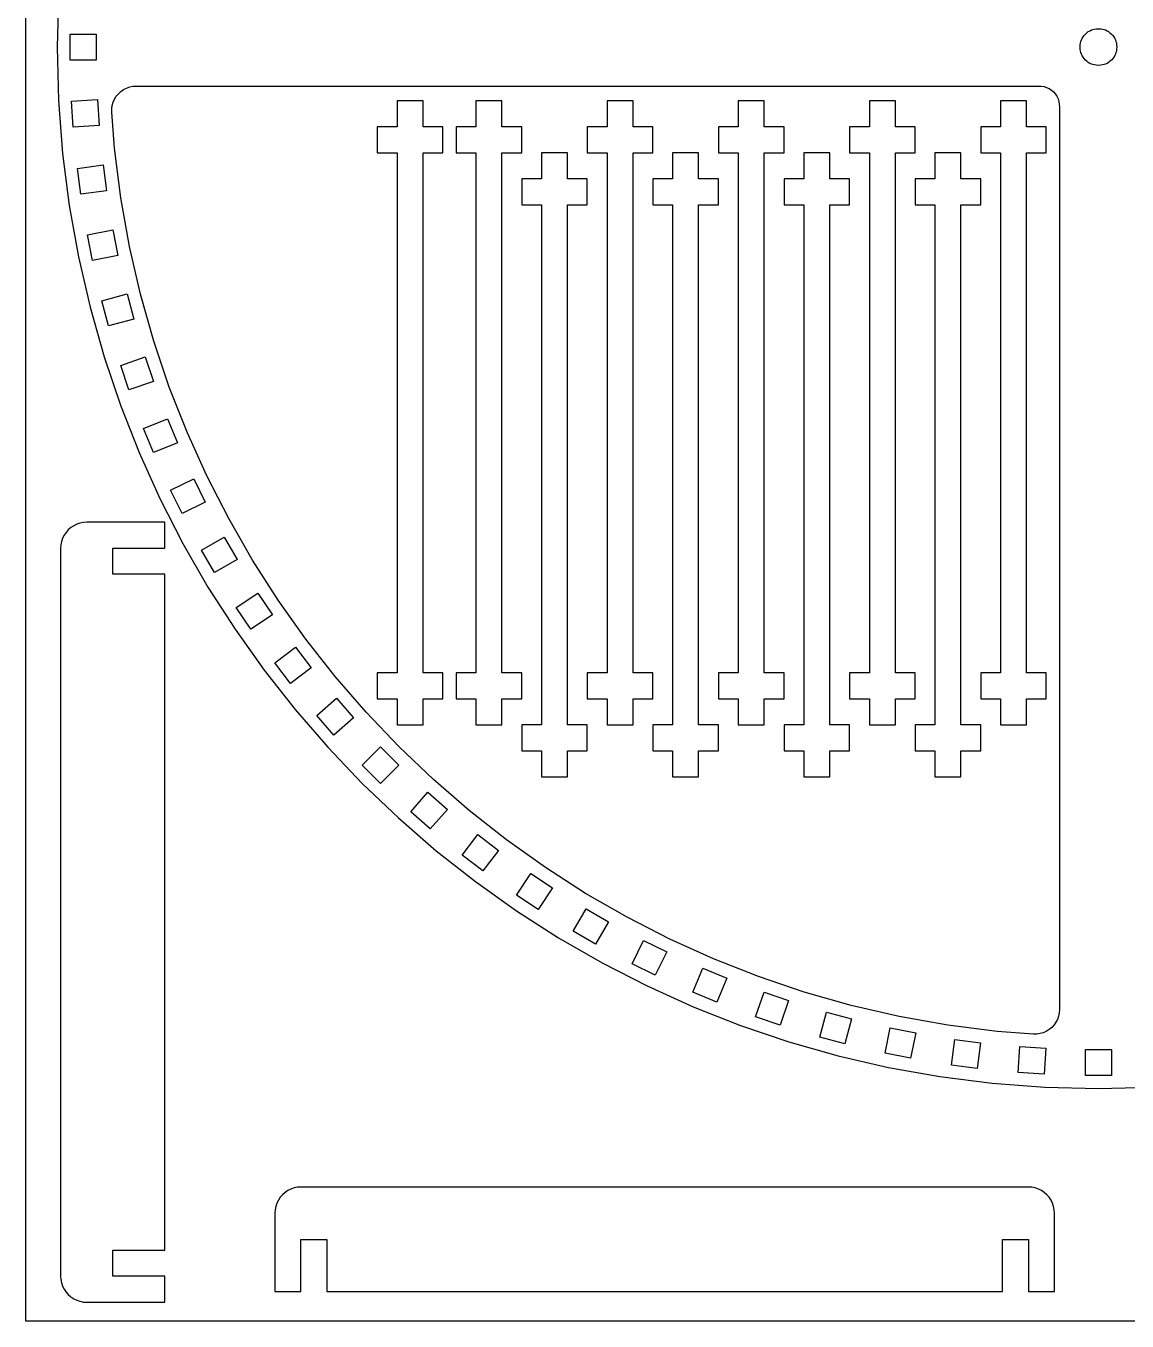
# Model space of a CAD drawing. Extents: x -254 to 254, y -148 to 148.
# Drawn here: x -254.3 to -127.2, y -148.1 to 1.4 of the extents above; entities that cross this region are included whole.
import ezdxf

# ---------------------------------------------------------------- set-up
doc = ezdxf.new("R2010")
doc.units = 0
doc.header["$MEASUREMENT"] = 0
doc.layers.get('0').update_dxf_attribs({"linetype": 'CONTINUOUS'})

msp = doc.modelspace()

# ---------------------------------------------------------------- linework, layer by layer
for p, q in [((-254.31, -148.06), (-254.31, 148.06)), ((-250.53, 5.15), (-250.69, -1.04)), ((-249.19, 0.46), (-246.19, 0.46)), ((-249.19, -2.54), (-249.19, 0.46)), ((-246.19, 0.46), (-246.19, -2.54)), ((-132.38, -0.04), (-132.27, 0.13)), ((-132.27, 0.13), (-132.14, 0.3)), ((-132.14, 0.3), (-131.99, 0.46)), ((-131.99, 0.46), (-131.83, 0.61)), ((-131.83, 0.61), (-131.66, 0.74)), ((-131.66, 0.74), (-131.49, 0.85)), ((-131.49, 0.85), (-131.31, 0.93)), ((-131.31, 0.93), (-131.14, 0.99)), ((-131.14, 0.99), (-130.96, 1.04)), ((-130.96, 1.04), (-130.75, 1.07)), ((-130.75, 1.07), (-130.49, 1.08)), ((-130.49, 1.08), (-130.23, 1.07)), ((-130.23, 1.07), (-130.03, 1.04)), ((-130.03, 1.04), (-129.85, 0.99)), ((-129.85, 0.99), (-129.67, 0.93)), ((-129.67, 0.93), (-129.5, 0.85)), ((-129.5, 0.85), (-129.33, 0.74)), ((-129.33, 0.74), (-129.16, 0.61)), ((-129.16, 0.61), (-128.99, 0.46)), ((-128.99, 0.46), (-128.85, 0.3)), ((-128.85, 0.3), (-128.72, 0.13)), ((-128.72, 0.13), (-128.61, -0.04)), ((-250.69, -1.04), (-250.53, -7.22)), ((-132.61, -1.04), (-132.6, -0.78)), ((-132.6, -1.3), (-132.61, -1.04)), ((-132.6, -0.78), (-132.57, -0.57)), ((-132.57, -1.5), (-132.6, -1.3)), ((-132.57, -0.57), (-132.52, -0.39)), ((-132.52, -0.39), (-132.46, -0.22)), ((-132.46, -0.22), (-132.38, -0.04)), ((-128.61, -0.04), (-128.53, -0.22)), ((-128.53, -0.22), (-128.47, -0.39)), ((-128.47, -0.39), (-128.42, -0.57)), ((-128.42, -0.57), (-128.39, -0.78)), ((-128.39, -1.3), (-128.42, -1.5)), ((-128.39, -0.78), (-128.38, -1.04)), ((-128.38, -1.04), (-128.39, -1.3)), ((-246.19, -2.54), (-249.19, -2.54)), ((-132.52, -1.68), (-132.57, -1.5)), ((-132.46, -1.86), (-132.52, -1.68)), ((-132.38, -2.03), (-132.46, -1.86)), ((-132.27, -2.2), (-132.38, -2.03)), ((-132.14, -2.37), (-132.27, -2.2)), ((-131.99, -2.54), (-132.14, -2.37)), ((-131.83, -2.68), (-131.99, -2.54)), ((-131.66, -2.81), (-131.83, -2.68)), ((-131.49, -2.92), (-131.66, -2.81)), ((-131.31, -3), (-131.49, -2.92)), ((-129.5, -2.92), (-129.67, -3)), ((-129.33, -2.81), (-129.5, -2.92)), ((-129.16, -2.68), (-129.33, -2.81)), ((-128.99, -2.54), (-129.16, -2.68)), ((-128.85, -2.37), (-128.99, -2.54)), ((-128.72, -2.2), (-128.85, -2.37)), ((-128.61, -2.03), (-128.72, -2.2)), ((-128.53, -1.86), (-128.61, -2.03)), ((-128.47, -1.68), (-128.53, -1.86)), ((-128.42, -1.5), (-128.47, -1.68)), ((-131.14, -3.06), (-131.31, -3)), ((-130.96, -3.11), (-131.14, -3.06)), ((-130.75, -3.14), (-130.96, -3.11)), ((-130.49, -3.15), (-130.75, -3.14)), ((-130.23, -3.14), (-130.49, -3.15)), ((-130.03, -3.11), (-130.23, -3.14)), ((-129.85, -3.06), (-130.03, -3.11)), ((-129.67, -3), (-129.85, -3.06)), ((-243.35, -6.17), (-243.04, -5.95)), ((-243.04, -5.95), (-242.69, -5.77)), ((-242.69, -5.77), (-242.33, -5.64)), ((-242.33, -5.64), (-241.95, -5.56)), ((-241.95, -5.56), (-241.57, -5.54)), ((-241.57, -5.54), (-137.41, -5.54)), ((-137.41, -5.54), (-137.09, -5.55)), ((-137.09, -5.55), (-136.77, -5.6)), ((-136.77, -5.6), (-136.47, -5.69)), ((-136.47, -5.69), (-136.18, -5.83)), ((-136.18, -5.83), (-135.91, -6)), ((-250.53, -7.22), (-250.07, -13.32)), ((-249.03, -7.3), (-246.04, -7.11)), ((-248.84, -10.3), (-249.03, -7.3)), ((-246.04, -7.11), (-245.85, -10.1)), ((-244.35, -7.77), (-244.24, -7.4)), ((-244.24, -7.4), (-244.08, -7.05)), ((-244.08, -7.05), (-243.88, -6.72)), ((-243.88, -6.72), (-243.64, -6.43)), ((-243.64, -6.43), (-243.35, -6.17)), ((-211.46, -7.25), (-211.46, -10.25)), ((-208.46, -7.25), (-211.46, -7.25)), ((-208.46, -10.25), (-208.46, -7.25)), ((-199.36, -7.25), (-202.36, -7.25)), ((-202.36, -7.25), (-202.36, -10.25)), ((-199.36, -10.25), (-199.36, -7.25)), ((-184.22, -7.25), (-187.22, -7.25)), ((-187.22, -7.25), (-187.22, -10.25)), ((-184.22, -10.25), (-184.22, -7.25)), ((-172.08, -7.25), (-172.08, -10.25)), ((-169.08, -7.25), (-172.08, -7.25)), ((-169.08, -10.25), (-169.08, -7.25)), ((-153.94, -7.25), (-156.94, -7.25)), ((-156.94, -7.25), (-156.94, -10.25)), ((-153.94, -10.25), (-153.94, -7.25)), ((-138.8, -7.25), (-141.8, -7.25)), ((-141.8, -7.25), (-141.8, -10.25)), ((-138.8, -10.25), (-138.8, -7.25)), ((-135.91, -6), (-135.67, -6.21)), ((-135.67, -6.21), (-135.46, -6.46)), ((-135.46, -6.46), (-135.29, -6.72)), ((-135.29, -6.72), (-135.15, -7.01)), ((-135.15, -7.01), (-135.06, -7.32)), ((-135.06, -7.32), (-135.01, -7.63)), ((-244.41, -8.15), (-244.35, -7.77)), ((-244.41, -8.54), (-244.41, -8.15)), ((-244.09, -12.72), (-244.41, -8.54)), ((-135.01, -7.63), (-135, -7.95)), ((-135, -7.95), (-135, -112.11)), ((-245.85, -10.1), (-248.84, -10.3)), ((-211.46, -10.25), (-213.75, -10.25)), ((-213.75, -10.25), (-213.75, -13.25)), ((-206.18, -10.25), (-208.46, -10.25)), ((-206.18, -13.25), (-206.18, -10.25)), ((-202.36, -10.25), (-204.64, -10.25)), ((-204.64, -10.25), (-204.64, -13.25)), ((-197.07, -10.25), (-199.36, -10.25)), ((-197.07, -13.25), (-197.07, -10.25)), ((-189.5, -10.25), (-189.5, -13.25)), ((-187.22, -10.25), (-189.5, -10.25)), ((-181.93, -10.25), (-184.22, -10.25)), ((-181.93, -13.25), (-181.93, -10.25)), ((-174.36, -10.25), (-174.36, -13.25)), ((-172.08, -10.25), (-174.36, -10.25)), ((-166.79, -10.25), (-169.08, -10.25)), ((-166.79, -13.25), (-166.79, -10.25)), ((-156.94, -10.25), (-159.22, -10.25)), ((-159.22, -10.25), (-159.22, -13.25)), ((-151.65, -10.25), (-153.94, -10.25)), ((-151.65, -13.25), (-151.65, -10.25)), ((-144.08, -10.25), (-144.08, -13.25)), ((-141.8, -10.25), (-144.08, -10.25)), ((-136.51, -10.25), (-138.8, -10.25)), ((-136.51, -13.25), (-136.51, -10.25)), ((-250.07, -13.32), (-249.31, -19.34)), ((-243.37, -18.43), (-244.09, -12.72)), ((-213.75, -13.25), (-211.46, -13.25)), ((-211.46, -13.25), (-211.46, -73.25)), ((-208.46, -73.25), (-208.46, -13.25)), ((-208.46, -13.25), (-206.18, -13.25)), ((-204.64, -13.25), (-202.36, -13.25)), ((-202.36, -13.25), (-202.36, -73.25)), ((-199.36, -13.25), (-197.07, -13.25)), ((-199.36, -73.25), (-199.36, -13.25)), ((-194.79, -13.25), (-194.79, -16.25)), ((-191.79, -13.25), (-194.79, -13.25)), ((-191.79, -16.25), (-191.79, -13.25)), ((-189.5, -13.25), (-187.22, -13.25)), ((-187.22, -13.25), (-187.22, -73.25)), ((-184.22, -13.25), (-181.93, -13.25)), ((-184.22, -73.25), (-184.22, -13.25)), ((-176.65, -13.25), (-179.65, -13.25)), ((-179.65, -13.25), (-179.65, -16.25)), ((-176.65, -16.25), (-176.65, -13.25)), ((-174.36, -13.25), (-172.08, -13.25)), ((-172.08, -13.25), (-172.08, -73.25)), ((-169.08, -13.25), (-166.79, -13.25)), ((-169.08, -73.25), (-169.08, -13.25)), ((-164.51, -13.25), (-164.51, -16.25)), ((-161.51, -13.25), (-164.51, -13.25)), ((-161.51, -16.25), (-161.51, -13.25)), ((-159.22, -13.25), (-156.94, -13.25)), ((-156.94, -13.25), (-156.94, -73.25)), ((-153.94, -13.25), (-151.65, -13.25)), ((-153.94, -73.25), (-153.94, -13.25)), ((-149.37, -13.25), (-149.37, -16.25)), ((-146.37, -13.25), (-149.37, -13.25)), ((-146.37, -16.25), (-146.37, -13.25)), ((-144.08, -13.25), (-141.8, -13.25)), ((-141.8, -13.25), (-141.8, -73.25)), ((-138.8, -13.25), (-136.51, -13.25)), ((-138.8, -73.25), (-138.8, -13.25)), ((-248.37, -15.04), (-245.4, -14.65)), ((-245.4, -14.65), (-245.01, -17.62)), ((-247.98, -18.02), (-248.37, -15.04)), ((-197.07, -16.25), (-197.07, -19.25)), ((-194.79, -16.25), (-197.07, -16.25)), ((-189.5, -16.25), (-191.79, -16.25)), ((-189.5, -19.25), (-189.5, -16.25)), ((-181.93, -16.25), (-181.93, -19.25)), ((-179.65, -16.25), (-181.93, -16.25)), ((-174.36, -16.25), (-176.65, -16.25)), ((-174.36, -19.25), (-174.36, -16.25)), ((-164.51, -16.25), (-166.79, -16.25)), ((-166.79, -16.25), (-166.79, -19.25)), ((-159.22, -16.25), (-161.51, -16.25)), ((-159.22, -19.25), (-159.22, -16.25)), ((-151.65, -16.25), (-151.65, -19.25)), ((-149.37, -16.25), (-151.65, -16.25)), ((-144.08, -16.25), (-146.37, -16.25)), ((-144.08, -19.25), (-144.08, -16.25)), ((-245.01, -17.62), (-247.98, -18.02)), ((-249.31, -19.34), (-248.25, -25.26)), ((-242.36, -24.05), (-243.37, -18.43)), ((-197.07, -19.25), (-194.79, -19.25)), ((-194.79, -19.25), (-194.79, -79.25)), ((-191.79, -79.25), (-191.79, -19.25)), ((-191.79, -19.25), (-189.5, -19.25)), ((-181.93, -19.25), (-179.65, -19.25)), ((-179.65, -19.25), (-179.65, -79.25)), ((-176.65, -79.25), (-176.65, -19.25)), ((-176.65, -19.25), (-174.36, -19.25)), ((-166.79, -19.25), (-164.51, -19.25)), ((-164.51, -19.25), (-164.51, -79.25)), ((-161.51, -19.25), (-159.22, -19.25)), ((-161.51, -79.25), (-161.51, -19.25)), ((-151.65, -19.25), (-149.37, -19.25)), ((-149.37, -19.25), (-149.37, -79.25)), ((-146.37, -79.25), (-146.37, -19.25)), ((-146.37, -19.25), (-144.08, -19.25)), ((-247.2, -22.72), (-244.26, -22.14)), ((-244.26, -22.14), (-243.68, -25.08)), ((-246.62, -25.66), (-247.2, -22.72)), ((-248.25, -25.26), (-246.91, -31.07)), ((-243.68, -25.08), (-246.62, -25.66)), ((-241.09, -29.57), (-242.36, -24.05)), ((-245.53, -30.31), (-242.64, -29.53)), ((-242.64, -29.53), (-241.86, -32.43)), ((-239.55, -34.99), (-241.09, -29.57)), ((-246.91, -31.07), (-245.29, -36.77)), ((-244.76, -33.21), (-245.53, -30.31)), ((-241.86, -32.43), (-244.76, -33.21)), ((-237.76, -40.29), (-239.55, -34.99)), ((-245.29, -36.77), (-243.4, -42.36)), ((-243.37, -37.77), (-240.53, -36.8)), ((-240.53, -36.8), (-239.57, -39.65)), ((-242.41, -40.61), (-243.37, -37.77)), ((-239.57, -39.65), (-242.41, -40.61)), ((-235.71, -45.48), (-237.76, -40.29)), ((-243.4, -42.36), (-241.24, -47.82)), ((-240.73, -45.07), (-237.96, -43.93)), ((-237.96, -43.93), (-236.81, -46.7)), ((-239.58, -47.84), (-240.73, -45.07)), ((-233.42, -50.53), (-235.71, -45.48)), ((-241.24, -47.82), (-238.84, -53.14)), ((-236.81, -46.7), (-239.58, -47.84)), ((-230.9, -55.46), (-233.42, -50.53)), ((-237.61, -52.19), (-234.92, -50.86)), ((-236.29, -54.88), (-237.61, -52.19)), ((-234.92, -50.86), (-233.6, -53.55)), ((-238.84, -53.14), (-236.18, -58.32)), ((-233.6, -53.55), (-236.29, -54.88)), ((-249.42, -56.76), (-249.68, -57.05)), ((-249.12, -56.5), (-249.42, -56.76)), ((-248.79, -56.28), (-249.12, -56.5)), ((-248.44, -56.11), (-248.79, -56.28)), ((-248.07, -55.98), (-248.44, -56.11)), ((-247.68, -55.91), (-248.07, -55.98)), ((-247.29, -55.88), (-247.68, -55.91)), ((-238.27, -55.88), (-247.29, -55.88)), ((-238.27, -58.88), (-238.27, -55.88)), ((-228.15, -60.24), (-230.9, -55.46)), ((-250.2, -58.1), (-250.28, -58.49)), ((-250.07, -57.73), (-250.2, -58.1)), ((-249.9, -57.38), (-250.07, -57.73)), ((-249.68, -57.05), (-249.9, -57.38)), ((-234.04, -59.09), (-231.44, -57.59)), ((-231.44, -57.59), (-229.94, -60.18)), ((-250.28, -58.49), (-250.31, -58.88)), ((-250.31, -58.88), (-250.31, -142.88)), ((-244.27, -58.88), (-238.27, -58.88)), ((-244.27, -61.88), (-244.27, -58.88)), ((-236.18, -58.32), (-233.29, -63.36)), ((-232.54, -61.68), (-234.04, -59.09)), ((-229.94, -60.18), (-232.54, -61.68)), ((-225.18, -64.87), (-228.15, -60.24)), ((-238.27, -61.88), (-244.27, -61.88)), ((-238.27, -139.88), (-238.27, -61.88)), ((-233.29, -63.36), (-230.16, -68.23)), ((-230.02, -65.73), (-227.53, -64.07)), ((-227.53, -64.07), (-225.86, -66.56)), ((-228.35, -68.23), (-230.02, -65.73)), ((-222, -69.35), (-225.18, -64.87)), ((-225.86, -66.56), (-228.35, -68.23)), ((-230.16, -68.23), (-226.81, -72.95)), ((-218.61, -73.66), (-222, -69.35)), ((-225.58, -72.1), (-223.2, -70.28)), ((-223.2, -70.28), (-221.37, -72.66)), ((-226.81, -72.95), (-223.24, -77.49)), ((-223.75, -74.48), (-225.58, -72.1)), ((-221.37, -72.66), (-223.75, -74.48)), ((-215.02, -77.81), (-218.61, -73.66)), ((-213.75, -73.25), (-213.75, -76.25)), ((-211.46, -73.25), (-213.75, -73.25)), ((-206.18, -73.25), (-208.46, -73.25)), ((-206.18, -76.25), (-206.18, -73.25)), ((-204.64, -73.25), (-204.64, -76.25)), ((-202.36, -73.25), (-204.64, -73.25)), ((-197.07, -73.25), (-199.36, -73.25)), ((-197.07, -76.25), (-197.07, -73.25)), ((-187.22, -73.25), (-189.5, -73.25)), ((-189.5, -73.25), (-189.5, -76.25)), ((-181.93, -73.25), (-184.22, -73.25)), ((-181.93, -76.25), (-181.93, -73.25)), ((-174.36, -73.25), (-174.36, -76.25)), ((-172.08, -73.25), (-174.36, -73.25)), ((-166.79, -73.25), (-169.08, -73.25)), ((-166.79, -76.25), (-166.79, -73.25)), ((-156.94, -73.25), (-159.22, -73.25)), ((-159.22, -73.25), (-159.22, -76.25)), ((-151.65, -73.25), (-153.94, -73.25)), ((-151.65, -76.25), (-151.65, -73.25)), ((-141.8, -73.25), (-144.08, -73.25)), ((-144.08, -73.25), (-144.08, -76.25)), ((-136.51, -73.25), (-138.8, -73.25)), ((-136.51, -76.25), (-136.51, -73.25)), ((-220.72, -78.17), (-218.47, -76.19)), ((-218.47, -76.19), (-216.49, -78.45)), ((-223.24, -77.49), (-219.46, -81.85)), ((-213.75, -76.25), (-211.46, -76.25)), ((-211.46, -76.25), (-211.46, -79.25)), ((-208.46, -79.25), (-208.46, -76.25)), ((-208.46, -76.25), (-206.18, -76.25)), ((-204.64, -76.25), (-202.36, -76.25)), ((-202.36, -76.25), (-202.36, -79.25)), ((-199.36, -79.25), (-199.36, -76.25)), ((-199.36, -76.25), (-197.07, -76.25)), ((-189.5, -76.25), (-187.22, -76.25)), ((-187.22, -76.25), (-187.22, -79.25)), ((-184.22, -76.25), (-181.93, -76.25)), ((-184.22, -79.25), (-184.22, -76.25)), ((-174.36, -76.25), (-172.08, -76.25)), ((-172.08, -76.25), (-172.08, -79.25)), ((-169.08, -79.25), (-169.08, -76.25)), ((-169.08, -76.25), (-166.79, -76.25)), ((-159.22, -76.25), (-156.94, -76.25)), ((-156.94, -76.25), (-156.94, -79.25)), ((-153.94, -79.25), (-153.94, -76.25)), ((-153.94, -76.25), (-151.65, -76.25)), ((-144.08, -76.25), (-141.8, -76.25)), ((-141.8, -76.25), (-141.8, -79.25)), ((-138.8, -76.25), (-136.51, -76.25)), ((-138.8, -79.25), (-138.8, -76.25)), ((-218.75, -80.43), (-220.72, -78.17)), ((-216.49, -78.45), (-218.75, -80.43)), ((-211.23, -81.78), (-215.02, -77.81)), ((-211.46, -79.25), (-208.46, -79.25)), ((-202.36, -79.25), (-199.36, -79.25)), ((-197.07, -79.25), (-197.07, -82.25)), ((-194.79, -79.25), (-197.07, -79.25)), ((-189.5, -79.25), (-191.79, -79.25)), ((-189.5, -82.25), (-189.5, -79.25)), ((-187.22, -79.25), (-184.22, -79.25)), ((-179.65, -79.25), (-181.93, -79.25)), ((-181.93, -79.25), (-181.93, -82.25)), ((-174.36, -79.25), (-176.65, -79.25)), ((-174.36, -82.25), (-174.36, -79.25)), ((-172.08, -79.25), (-169.08, -79.25)), ((-166.79, -79.25), (-166.79, -82.25)), ((-164.51, -79.25), (-166.79, -79.25)), ((-159.22, -79.25), (-161.51, -79.25)), ((-159.22, -82.25), (-159.22, -79.25)), ((-156.94, -79.25), (-153.94, -79.25)), ((-151.65, -79.25), (-151.65, -82.25)), ((-149.37, -79.25), (-151.65, -79.25)), ((-144.08, -79.25), (-146.37, -79.25)), ((-144.08, -82.25), (-144.08, -79.25)), ((-141.8, -79.25), (-138.8, -79.25)), ((-219.46, -81.85), (-215.48, -86.02)), ((-215.49, -83.91), (-213.36, -81.79)), ((-213.36, -81.79), (-211.24, -83.91)), ((-207.27, -85.56), (-211.23, -81.78)), ((-197.07, -82.25), (-194.79, -82.25)), ((-194.79, -82.25), (-194.79, -85.25)), ((-191.79, -85.25), (-191.79, -82.25)), ((-191.79, -82.25), (-189.5, -82.25)), ((-181.93, -82.25), (-179.65, -82.25)), ((-179.65, -82.25), (-179.65, -85.25)), ((-176.65, -82.25), (-174.36, -82.25)), ((-176.65, -85.25), (-176.65, -82.25)), ((-166.79, -82.25), (-164.51, -82.25)), ((-164.51, -82.25), (-164.51, -85.25)), ((-161.51, -85.25), (-161.51, -82.25)), ((-161.51, -82.25), (-159.22, -82.25)), ((-151.65, -82.25), (-149.37, -82.25)), ((-149.37, -82.25), (-149.37, -85.25)), ((-146.37, -85.25), (-146.37, -82.25)), ((-146.37, -82.25), (-144.08, -82.25)), ((-213.36, -86.03), (-215.49, -83.91)), ((-211.24, -83.91), (-213.36, -86.03)), ((-215.48, -86.02), (-211.31, -90)), ((-203.12, -89.15), (-207.27, -85.56)), ((-194.79, -85.25), (-191.79, -85.25)), ((-179.65, -85.25), (-176.65, -85.25)), ((-164.51, -85.25), (-161.51, -85.25)), ((-149.37, -85.25), (-146.37, -85.25)), ((-209.88, -89.29), (-207.91, -87.03)), ((-207.91, -87.03), (-205.65, -89.01)), ((-207.63, -91.27), (-209.88, -89.29)), ((-205.65, -89.01), (-207.63, -91.27)), ((-198.81, -92.54), (-203.12, -89.15)), ((-211.31, -90), (-206.95, -93.78)), ((-203.94, -94.29), (-202.12, -91.91)), ((-202.12, -91.91), (-199.74, -93.74)), ((-194.33, -95.72), (-198.81, -92.54)), ((-206.95, -93.78), (-202.4, -97.35)), ((-199.74, -93.74), (-201.56, -96.12)), ((-201.56, -96.12), (-203.94, -94.29)), ((-197.69, -98.9), (-196.02, -96.4)), ((-196.02, -96.4), (-193.52, -98.07)), ((-189.7, -98.7), (-194.33, -95.72)), ((-202.4, -97.35), (-197.69, -100.7)), ((-193.52, -98.07), (-195.19, -100.56)), ((-195.19, -100.56), (-197.69, -98.9)), ((-184.91, -101.44), (-189.7, -98.7)), ((-197.69, -100.7), (-192.81, -103.83)), ((-191.14, -103.08), (-189.64, -100.48)), ((-189.64, -100.48), (-187.04, -101.98)), ((-179.99, -103.97), (-184.91, -101.44)), ((-188.54, -104.58), (-191.14, -103.08)), ((-187.04, -101.98), (-188.54, -104.58)), ((-192.81, -103.83), (-187.78, -106.72)), ((-184.34, -106.83), (-183.01, -104.14)), ((-183.01, -104.14), (-180.32, -105.46)), ((-174.93, -106.25), (-179.99, -103.97)), ((-180.32, -105.46), (-181.65, -108.16)), ((-187.78, -106.72), (-182.6, -109.38)), ((-181.65, -108.16), (-184.34, -106.83)), ((-177.3, -110.12), (-176.15, -107.35)), ((-176.15, -107.35), (-173.38, -108.5)), ((-169.75, -108.3), (-174.93, -106.25)), ((-173.38, -108.5), (-174.53, -111.27)), ((-164.45, -110.09), (-169.75, -108.3)), ((-182.6, -109.38), (-177.27, -111.79)), ((-174.53, -111.27), (-177.3, -110.12)), ((-170.07, -112.95), (-169.1, -110.11)), ((-169.1, -110.11), (-166.26, -111.07)), ((-159.03, -111.63), (-164.45, -110.09)), ((-177.27, -111.79), (-171.82, -113.94)), ((-166.26, -111.07), (-167.23, -113.92)), ((-153.51, -112.91), (-159.03, -111.63)), ((-167.23, -113.92), (-170.07, -112.95)), ((-162.66, -115.3), (-161.89, -112.4)), ((-161.89, -112.4), (-158.99, -113.18)), ((-158.99, -113.18), (-159.77, -116.08)), ((-147.89, -113.91), (-153.51, -112.91)), ((-135.4, -113.58), (-135.62, -113.89)), ((-135.23, -113.24), (-135.4, -113.58)), ((-135.1, -112.87), (-135.23, -113.24)), ((-135.02, -112.5), (-135.1, -112.87)), ((-135, -112.11), (-135.02, -112.5)), ((-171.82, -113.94), (-166.23, -115.83)), ((-155.12, -117.16), (-154.54, -114.22)), ((-154.54, -114.22), (-151.59, -114.8)), ((-151.59, -114.8), (-152.18, -117.74)), ((-142.17, -114.64), (-147.89, -113.91)), ((-138, -114.95), (-142.17, -114.64)), ((-137.61, -114.95), (-138, -114.95)), ((-137.23, -114.89), (-137.61, -114.95)), ((-136.86, -114.78), (-137.23, -114.89)), ((-136.51, -114.63), (-136.86, -114.78)), ((-136.18, -114.42), (-136.51, -114.63)), ((-135.89, -114.18), (-136.18, -114.42)), ((-135.62, -113.89), (-135.89, -114.18)), ((-166.23, -115.83), (-160.53, -117.45)), ((-159.77, -116.08), (-162.66, -115.3)), ((-147.47, -118.52), (-147.08, -115.55)), ((-147.08, -115.55), (-144.11, -115.94)), ((-144.11, -115.94), (-144.5, -118.91)), ((-139.75, -119.38), (-139.56, -116.39)), ((-139.56, -116.39), (-136.56, -116.58)), ((-160.53, -117.45), (-154.71, -118.79)), ((-152.18, -117.74), (-155.12, -117.16)), ((-136.56, -116.58), (-136.76, -119.58)), ((-131.99, -119.73), (-131.99, -116.73)), ((-131.99, -116.73), (-128.99, -116.73)), ((-128.99, -116.73), (-128.99, -119.73)), ((-154.71, -118.79), (-148.8, -119.85)), ((-144.5, -118.91), (-147.47, -118.52)), ((-136.76, -119.58), (-139.75, -119.38)), ((-148.8, -119.85), (-142.78, -120.61)), ((-142.78, -120.61), (-136.68, -121.08)), ((-128.99, -119.73), (-131.99, -119.73)), ((-136.68, -121.08), (-130.49, -121.23)), ((-130.49, -121.23), (-124.31, -121.08)), ((-224.07, -133.01), (-224.39, -133.23)), ((-223.71, -132.83), (-224.07, -133.01)), ((-223.34, -132.7), (-223.71, -132.83)), ((-222.96, -132.62), (-223.34, -132.7)), ((-222.56, -132.6), (-222.96, -132.62)), ((-138.56, -132.6), (-222.56, -132.6)), ((-138.17, -132.62), (-138.56, -132.6)), ((-137.79, -132.7), (-138.17, -132.62)), ((-137.41, -132.83), (-137.79, -132.7)), ((-137.06, -133.01), (-137.41, -132.83)), ((-136.74, -133.23), (-137.06, -133.01)), ((-225.34, -134.46), (-225.46, -134.84)), ((-225.16, -134.11), (-225.34, -134.46)), ((-224.94, -133.78), (-225.16, -134.11)), ((-224.69, -133.49), (-224.94, -133.78)), ((-224.39, -133.23), (-224.69, -133.49)), ((-136.44, -133.49), (-136.74, -133.23)), ((-136.18, -133.78), (-136.44, -133.49)), ((-135.96, -134.11), (-136.18, -133.78)), ((-135.79, -134.46), (-135.96, -134.11)), ((-135.67, -134.84), (-135.79, -134.46)), ((-225.54, -135.22), (-225.56, -135.62)), ((-225.56, -135.62), (-225.56, -144.64)), ((-225.46, -134.84), (-225.54, -135.22)), ((-135.59, -135.22), (-135.67, -134.84)), ((-135.56, -135.62), (-135.59, -135.22)), ((-135.56, -144.64), (-135.56, -135.62)), ((-222.56, -138.64), (-219.56, -138.64)), ((-222.56, -144.64), (-222.56, -138.64)), ((-219.56, -138.64), (-219.56, -144.64)), ((-141.56, -138.64), (-138.56, -138.64)), ((-141.56, -144.64), (-141.56, -138.64)), ((-138.56, -138.64), (-138.56, -144.64)), ((-244.27, -142.88), (-244.27, -139.88)), ((-244.27, -139.88), (-238.27, -139.88)), ((-250.31, -142.88), (-250.28, -143.27)), ((-250.28, -143.27), (-250.2, -143.66)), ((-238.27, -142.88), (-244.27, -142.88)), ((-238.27, -145.88), (-238.27, -142.88)), ((-250.2, -143.66), (-250.07, -144.03)), ((-250.07, -144.03), (-249.9, -144.38)), ((-249.9, -144.38), (-249.68, -144.71)), ((-249.68, -144.71), (-249.42, -145)), ((-225.56, -144.64), (-222.56, -144.64)), ((-219.56, -144.64), (-141.56, -144.64)), ((-138.56, -144.64), (-135.56, -144.64)), ((-249.42, -145), (-249.12, -145.26)), ((-249.12, -145.26), (-248.79, -145.48)), ((-248.79, -145.48), (-248.44, -145.65)), ((-248.44, -145.65), (-248.07, -145.78)), ((-248.07, -145.78), (-247.68, -145.86)), ((-247.68, -145.86), (-247.29, -145.88)), ((-247.29, -145.88), (-238.27, -145.88)), ((254.31, -148.06), (-254.31, -148.06))]:
    msp.add_line(p, q)

doc.saveas('drawing.dxf')
